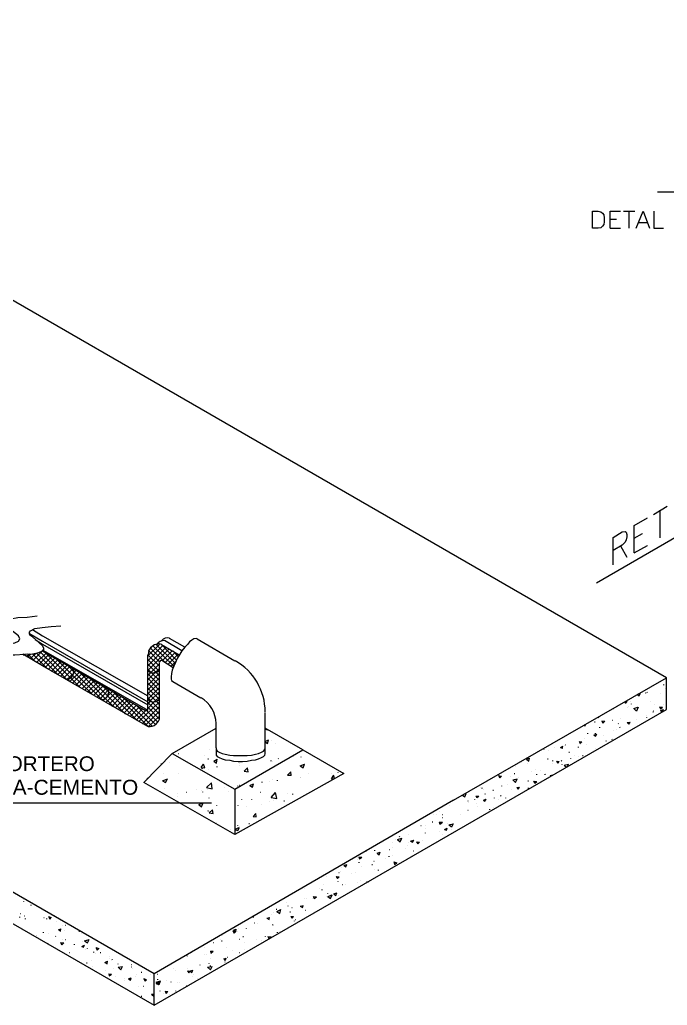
# Model space of a CAD drawing. Header units: millimetres. Extents: x 821 to 906, y 83 to 185.
# Drawn here: x 898.151 to 900.011, y 87.178 to 90.01 of the extents above; entities that cross this region are included whole.
import ezdxf

# ---------------------------------------------------------------- set-up
doc = ezdxf.new("R2010")
doc.units = ezdxf.units.MM
doc.layers.add('C.EMPOTRADO EN PARED Y TECHO', color=210, linetype='Continuous', lineweight=40)
doc.styles.add('Arial$001', font='arial.ttf', dxfattribs={"height": 3.480444})

# ---------------------------------------------------------------- blocks, each defined once
blk = doc.blocks.new('rejfgjfgjfg')
at = {"color": 7, "linetype": 'Continuous', "lineweight": 9, "true_color": 0x000007}
for points in [[(460.8538, 121.5772), (463.3764, 121.5772), (463.3764, 121.5772)], [(460.6698, 121.4363), (460.6698, 121.5026), (460.7096, 121.5026)], [(460.7212, 121.5026), (460.7659, 121.5026), (460.7659, 121.5026)], [(460.7427, 121.5026), (460.7427, 121.4363), (460.7427, 121.4363)], [(460.7709, 121.4363), (460.7974, 121.5026), (460.8223, 121.4363)], [(460.8389, 121.5026), (460.8389, 121.4363), (460.877, 121.4363)], [(460.6698, 121.4711), (460.6947, 121.4711), (460.6947, 121.4711)], [(460.7825, 121.4578), (460.814, 121.4578), (460.814, 121.4578)], [(460.6698, 121.4363), (460.7096, 121.4363), (460.7096, 121.4363)]]:
    blk.add_lwpolyline(points, dxfattribs=at)
blk.add_lwpolyline([(460.6018, 121.4363), (460.6018, 121.5026), (460.6234, 121.5026), (460.6333, 121.4993), (460.64, 121.4943), (460.6449, 121.4877), (460.6466, 121.4761), (460.6466, 121.4611), (460.6449, 121.4512), (460.64, 121.4446), (460.6333, 121.4379), (460.6234, 121.4363)], close=True, dxfattribs=at)
at = {"color": 7, "linetype": 'Continuous', "lineweight": -2, "true_color": 0x000007}
for points in [[(461.7162, 120.3952), (461.3251, 120.4682), (460.6173, 120.0588)], [(460.8378, 120.3256), (460.8908, 120.3571), (460.8908, 120.3571)], [(460.7632, 120.1764), (460.7632, 120.2825), (460.8146, 120.3124)], [(460.8626, 120.3422), (460.8626, 120.2345), (460.8626, 120.2345)], [(460.682, 120.13), (460.682, 120.2361), (460.7168, 120.2577), (460.7284, 120.2593), (460.7317, 120.256), (460.735, 120.2477), (460.735, 120.2378), (460.7317, 120.2262), (460.7284, 120.2179), (460.7168, 120.2063), (460.682, 120.1847)], [(460.7632, 120.2328), (460.7947, 120.251), (460.7947, 120.251)], [(460.7101, 120.203), (460.735, 120.1599), (460.735, 120.1599)], [(460.7632, 120.1764), (460.8146, 120.2046), (460.8146, 120.2046)]]:
    blk.add_lwpolyline(points, dxfattribs=at)
blk = doc.blocks.new('htrhfdhdfhfd')
at = {"color": 7, "linetype": 'Continuous', "lineweight": 5, "true_color": 0x000007}
for points in [[(467.0847, 125.1903), (462.6626, 127.7444), (464.3566, 126.7665)], [(460.672, 126.4731), (465.0974, 123.919), (465.0974, 124.0416), (460.672, 126.5974)], [(464.6367, 125.3394), (464.6648, 125.3212), (465.0726, 125.0858)], [(465.2052, 125.2947), (465.1372, 125.3345), (465.1372, 125.3345)], [(464.6184, 125.2648), (464.64, 125.2864), (464.64, 125.2864)], [(464.6798, 125.2284), (464.6251, 125.2831), (464.6251, 125.2831)], [(464.6284, 125.2582), (464.6648, 125.2947), (464.6648, 125.2947)], [(464.6416, 125.2499), (464.6781, 125.2864), (464.6781, 125.2864)], [(464.7245, 125.2035), (464.6416, 125.2864), (464.6416, 125.2864)], [(464.7593, 125.1836), (464.6566, 125.2897), (464.6566, 125.2897)], [(464.6682, 125.2963), (465.0726, 125.0643), (465.0726, 125.0643)], [(464.7726, 125.1903), (464.6748, 125.288), (464.6748, 125.288)], [(465.0726, 125.2748), (465.119, 125.3195), (465.119, 125.3195)], [(465.0726, 125.2566), (465.1306, 125.3146), (465.1306, 125.3146)], [(465.0726, 125.2367), (465.1438, 125.3096), (465.1438, 125.3096)], [(465.0726, 125.2184), (465.1555, 125.303), (465.1555, 125.303)], [(465.0759, 125.2963), (465.0958, 125.3179), (465.0958, 125.3179)], [(465.119, 125.2516), (465.0759, 125.2963), (465.0759, 125.2963)], [(465.1405, 125.2499), (465.0825, 125.3063), (465.0825, 125.3063)], [(465.1737, 125.235), (465.0925, 125.3146), (465.0925, 125.3146)], [(465.1787, 125.2466), (465.1057, 125.3195), (465.1057, 125.3195)], [(465.1836, 125.2599), (465.1256, 125.3195), (465.1256, 125.3195)], [(465.1289, 125.2566), (465.1671, 125.2947), (465.1671, 125.2947)], [(465.1405, 125.2499), (465.1787, 125.288), (465.1787, 125.288)], [(465.1903, 125.2731), (465.1704, 125.2947), (465.1704, 125.2947)], [(464.5919, 125.2764), (464.5903, 125.2814), (464.5903, 125.2814)], [(464.5952, 125.2764), (464.5969, 125.2814), (464.5969, 125.2814)], [(464.6052, 125.2715), (464.6184, 125.2814), (464.6184, 125.2814)], [(464.6101, 125.2798), (464.6068, 125.2814), (464.6068, 125.2814)], [(464.6367, 125.2532), (464.6101, 125.2798), (464.6101, 125.2798)], [(464.6516, 125.2433), (464.688, 125.2798), (464.688, 125.2798)], [(464.6648, 125.2367), (464.7013, 125.2731), (464.7013, 125.2731)], [(464.6748, 125.23), (464.7129, 125.2665), (464.7129, 125.2665)], [(464.688, 125.2234), (464.7245, 125.2599), (464.7245, 125.2599)], [(464.698, 125.2151), (464.7361, 125.2516), (464.7361, 125.2516)], [(464.7113, 125.2085), (464.7477, 125.245), (464.7477, 125.245)], [(464.7809, 125.2002), (464.7195, 125.2615), (464.7195, 125.2615)], [(465.119, 125.235), (465.0726, 125.2798), (465.0726, 125.2798)], [(465.114, 125.2184), (465.0726, 125.2615), (465.0726, 125.2615)], [(465.0825, 125.2085), (465.119, 125.245), (465.119, 125.245)], [(465.1521, 125.2433), (465.1903, 125.2814), (465.1903, 125.2814)], [(465.1637, 125.235), (465.182, 125.2532), (465.182, 125.2532)], [(464.7245, 125.2035), (464.7593, 125.2383), (464.7593, 125.2383)], [(464.7345, 125.1969), (464.7709, 125.2334), (464.7709, 125.2334)], [(464.7477, 125.1903), (464.7809, 125.2234), (464.7842, 125.2267)], [(464.7577, 125.182), (464.7593, 125.1836), (464.7842, 125.2068), (464.7941, 125.2184)], [(464.7842, 125.2151), (464.7643, 125.2367), (464.7643, 125.2367)], [(464.7709, 125.1753), (464.8074, 125.2118), (464.8074, 125.2118)], [(464.8952, 125.1057), (464.7842, 125.2151), (464.7842, 125.2151)], [(464.9085, 125.109), (464.8074, 125.2118), (464.8074, 125.2118)], [(465.1041, 125.2118), (465.0726, 125.2433), (465.0726, 125.2433)], [(465.0892, 125.2085), (465.0726, 125.2234), (465.0726, 125.2234)], [(465.0726, 125.2002), (465.0825, 125.2085), (465.0825, 125.2085)], [(465.0726, 125.182), (465.0991, 125.2085), (465.0991, 125.2085)], [(465.0726, 125.1621), (465.119, 125.2085), (465.119, 125.2085)], [(465.119, 125.1803), (465.0892, 125.2085), (465.0892, 125.2085)], [(465.0991, 125.2085), (465.119, 125.2267), (465.119, 125.2267)], [(465.119, 125.1969), (465.1041, 125.2118), (465.1041, 125.2118)], [(465.119, 125.2151), (465.114, 125.2184), (465.114, 125.2184)], [(464.7693, 125.177), (464.7593, 125.1836), (464.7593, 125.1836)], [(464.8107, 125.1521), (464.7726, 125.1903), (464.7726, 125.1903)], [(464.7809, 125.1687), (464.8173, 125.2052), (464.8173, 125.2052)], [(464.8555, 125.1273), (464.7809, 125.2002), (464.7809, 125.2002)], [(464.7941, 125.1621), (464.8306, 125.1985), (464.8306, 125.1985)], [(464.8041, 125.1555), (464.8405, 125.1919), (464.8405, 125.1919)], [(464.8173, 125.1472), (464.8538, 125.1836), (464.8538, 125.1836)], [(464.8273, 125.1405), (464.8637, 125.177), (464.8637, 125.177)], [(464.8405, 125.1356), (464.877, 125.1704), (464.877, 125.1704)], [(464.9168, 125.1206), (464.8521, 125.1853), (464.8521, 125.1853)], [(465.119, 125.1604), (465.0726, 125.2052), (465.0726, 125.2052)], [(465.0726, 125.1438), (465.119, 125.1903), (465.119, 125.1903)], [(465.119, 125.1405), (465.0726, 125.1886), (465.0726, 125.1886)], [(465.0726, 125.1273), (465.119, 125.1704), (465.119, 125.1704)], [(465.119, 125.1223), (465.0726, 125.1687), (465.0726, 125.1687)], [(466.2593, 124.7146), (467.0847, 125.1903), (467.0847, 125.1903)], [(467.0847, 125.0676), (467.0847, 125.1903), (467.0847, 125.1903)], [(464.8521, 125.1289), (464.8903, 125.1654), (464.8903, 125.1654)], [(464.8637, 125.1223), (464.9002, 125.1588), (464.9002, 125.1588)], [(464.8753, 125.114), (464.9135, 125.1521), (464.9135, 125.1521)], [(464.8869, 125.1074), (464.9184, 125.1405), (464.9184, 125.1405)], [(464.9217, 125.1356), (464.8952, 125.1604), (464.8952, 125.1604)], [(464.9101, 125.0941), (464.9466, 125.1306), (464.9466, 125.1306)], [(464.9151, 125.1173), (464.9367, 125.1372), (464.9367, 125.1372)], [(464.9184, 125.1405), (464.9234, 125.1438), (464.9234, 125.1438)], [(465.0311, 125.0245), (464.9217, 125.1356), (464.9217, 125.1356)], [(465.0742, 125.0013), (464.9383, 125.1356), (464.9383, 125.1356)], [(465.0726, 125.1074), (465.119, 125.1521), (465.119, 125.1521)], [(465.119, 125.1057), (465.1173, 125.1074), (465.0726, 125.1505)], [(465.119, 125.1356), (465.0809, 125.0991), (465.0726, 125.0875)], [(465.119, 125.0858), (465.1057, 125.0991), (465.0726, 125.1322)], [(466.9753, 125.1273), (466.9836, 125.1306), (466.9836, 125.1306)], [(467.0052, 125.1306), (467.0035, 125.1306), (467.0035, 125.1306)], [(467.0118, 125.1322), (467.0101, 125.1339), (467.0101, 125.1339)], [(467.0748, 125.1621), (467.0748, 125.1637), (467.0748, 125.1637)], [(464.9002, 125.1008), (464.8952, 125.1057), (464.8952, 125.1057)], [(464.9002, 125.1008), (464.9068, 125.109), (464.9068, 125.109)], [(464.9068, 125.109), (464.9151, 125.1173), (464.9151, 125.1173)], [(464.9433, 125.0759), (464.9085, 125.109), (464.9085, 125.109)], [(464.9864, 125.0494), (464.9168, 125.1206), (464.9168, 125.1206)], [(464.9234, 125.0875), (464.9599, 125.124), (464.9599, 125.124)], [(464.9334, 125.0792), (464.9698, 125.1173), (464.9698, 125.1173)], [(464.9466, 125.0742), (464.9831, 125.109), (464.9831, 125.109)], [(464.9582, 125.0676), (464.993, 125.1024), (464.993, 125.1024)], [(464.9698, 125.061), (465.0063, 125.0974), (465.0063, 125.0974)], [(465.0908, 125.0013), (464.9831, 125.109), (464.9831, 125.109)], [(465.0394, 125.0212), (465.119, 125.0974), (465.119, 125.0974)], [(465.119, 125.1157), (465.0974, 125.0974), (465.0726, 125.0709)], [(465.119, 125.0676), (465.0892, 125.0974), (465.0726, 125.114)], [(465.119, 125.0494), (465.0726, 125.0941), (465.0726, 125.0941)], [(466.924, 125.0974), (466.9256, 125.0925), (466.9256, 125.0925)], [(466.9256, 125.0991), (466.9322, 125.0991), (466.9322, 125.0991)], [(466.9256, 125.0908), (466.9322, 125.0991), (466.9322, 125.0991)], [(466.9604, 125.1173), (466.9604, 125.119), (466.9604, 125.119)], [(466.9737, 125.124), (466.9787, 125.1206), (466.9787, 125.1206)], [(466.9787, 125.1206), (466.9836, 125.1289), (466.9836, 125.1289)], [(464.9814, 125.0543), (465.0162, 125.0908), (465.0162, 125.0908)], [(464.993, 125.0461), (465.0295, 125.0842), (465.0295, 125.0842)], [(465.0046, 125.0394), (465.0394, 125.0759), (465.0394, 125.0759)], [(465.0162, 125.0328), (465.0527, 125.0693), (465.0527, 125.0693)], [(465.1041, 125.0079), (465.0278, 125.0842), (465.0278, 125.0842)], [(465.0278, 125.0262), (465.0659, 125.0626), (465.0659, 125.0626)], [(465.051, 125.0113), (465.119, 125.0792), (465.119, 125.0792)], [(465.0643, 125.0063), (465.119, 125.061), (465.119, 125.061)], [(465.1124, 125.0179), (465.0676, 125.0626), (465.0676, 125.0626)], [(465.1173, 125.0311), (465.0726, 125.0759), (465.0726, 125.0759)], [(465.0974, 123.919), (467.0847, 125.0676), (467.0847, 125.0676)], [(466.9488, 125.0875), (466.9488, 125.0892), (466.9488, 125.0892)], [(466.9588, 125.0709), (466.9737, 125.0759), (466.9737, 125.0759)], [(466.9753, 125.0759), (466.9687, 125.061), (466.9588, 125.0709)], [(467.035, 125.061), (467.0334, 125.061), (467.0334, 125.061)], [(467.035, 125.056), (467.0334, 125.0577), (467.0334, 125.0577)], [(467.0582, 125.0776), (467.0698, 125.0759), (467.0698, 125.0759)], [(467.0582, 125.0776), (467.0615, 125.0693), (467.0615, 125.0693)], [(467.0615, 125.0693), (467.0698, 125.0759), (467.0698, 125.0759)], [(467.0615, 125.0626), (467.0731, 125.0676), (467.0731, 125.0676)], [(467.0615, 125.0626), (467.0682, 125.0593), (467.0682, 125.0593)], [(467.0698, 125.0593), (467.0731, 125.0676), (467.0731, 125.0676)], [(465.0759, 125.0013), (465.119, 125.0411), (465.119, 125.0411)], [(465.1024, 125.0079), (465.1107, 125.0162), (465.1107, 125.0162)], [(466.8079, 125.0179), (466.8063, 125.0179), (466.8063, 125.0179)], [(466.8229, 125.0345), (466.8212, 125.0361), (466.8212, 125.0361)], [(466.8345, 125.0229), (466.8461, 125.0212), (466.8461, 125.0212)], [(466.8345, 125.0229), (466.8378, 125.0146), (466.8378, 125.0146)], [(466.8378, 125.0146), (466.8461, 125.0212), (466.8461, 125.0212)], [(466.8759, 125.0245), (466.8742, 125.0245), (466.8742, 125.0245)], [(466.9322, 125.0162), (466.9438, 125.0179), (466.9438, 125.0179)], [(466.9322, 125.0162), (466.9389, 125.0096), (466.9389, 125.0096)], [(466.9389, 125.0096), (466.9438, 125.0179), (466.9438, 125.0179)], [(467.0085, 125.0345), (467.0085, 125.0361), (467.0085, 125.0361)], [(465.5284, 124.9914), (465.5383, 124.988), (465.5383, 124.988)], [(466.7665, 125.0063), (466.7698, 125.003), (466.7698, 125.003)], [(466.7698, 125.003), (466.7715, 125.0096), (466.7715, 125.0096)], [(466.8262, 124.9963), (466.8262, 124.998), (466.8262, 124.998)], [(466.8991, 125.0113), (466.8974, 125.0129), (466.8974, 125.0129)], [(466.9057, 124.9963), (466.9041, 124.998), (466.9041, 124.998)], [(465.5284, 124.9433), (465.5416, 124.9499), (465.5416, 124.9499)], [(465.5284, 124.9416), (465.5367, 124.935), (465.5367, 124.935)], [(465.5367, 124.935), (465.5416, 124.9483), (465.5416, 124.9483)], [(466.7466, 124.9433), (466.7566, 124.9416), (466.7566, 124.9416)], [(466.7466, 124.9433), (466.7499, 124.935), (466.7499, 124.935)], [(466.7499, 124.935), (466.7566, 124.9416), (466.7566, 124.9416)], [(466.7798, 124.9731), (466.7798, 124.9748), (466.7798, 124.9748)], [(466.803, 124.9682), (466.8146, 124.9715), (466.8146, 124.9715)], [(466.803, 124.9682), (466.8096, 124.9632), (466.8096, 124.9632)], [(466.8096, 124.9731), (466.8096, 124.9748), (466.8096, 124.9748)], [(466.8096, 124.9632), (466.8146, 124.9715), (466.8146, 124.9715)], [(466.8527, 124.9433), (466.851, 124.945), (466.851, 124.945)], [(466.8759, 124.9499), (466.8742, 124.9516), (466.8742, 124.9516)], [(466.6107, 124.9118), (466.609, 124.9118), (466.609, 124.9118)], [(466.6737, 124.9201), (466.6836, 124.9251), (466.6836, 124.9251)], [(466.6737, 124.9201), (466.6803, 124.9168), (466.6803, 124.9168)], [(466.6803, 124.9151), (466.6836, 124.9251), (466.6836, 124.9251)], [(466.6936, 124.9284), (466.6919, 124.93), (466.6919, 124.93)], [(466.7085, 124.9002), (466.7068, 124.9002), (466.7068, 124.9002)], [(466.7433, 124.9201), (466.7433, 124.9218), (466.7433, 124.9218)], [(465.1936, 124.8952), (465.1919, 124.8952), (465.1919, 124.8952)], [(465.3079, 124.8737), (465.3063, 124.8737), (465.3063, 124.8737)], [(465.3295, 124.8671), (465.3427, 124.8737), (465.3427, 124.8737)], [(465.3295, 124.8671), (465.3394, 124.8588), (465.3394, 124.8588)], [(465.3394, 124.8588), (465.3427, 124.8737), (465.3427, 124.8737)], [(465.5516, 124.8671), (465.5516, 124.8687), (465.5516, 124.8687)], [(465.5798, 124.8753), (465.5781, 124.877), (465.5781, 124.877)], [(465.6676, 124.882), (465.6676, 124.8836), (465.6676, 124.8836)], [(466.5427, 124.8737), (466.5543, 124.8787), (466.5543, 124.8787)], [(466.5427, 124.8737), (466.551, 124.8671), (466.551, 124.8671)], [(466.551, 124.8671), (466.5543, 124.8787), (466.5543, 124.8787)], [(466.6256, 124.8737), (466.624, 124.8737), (466.624, 124.8737)], [(466.6438, 124.8671), (466.6438, 124.8687), (466.6438, 124.8687)], [(466.6588, 124.8671), (466.6687, 124.8654), (466.6687, 124.8654)], [(466.6588, 124.8671), (466.6637, 124.8588), (466.6637, 124.8588)], [(466.6637, 124.8588), (466.6687, 124.8654), (466.6687, 124.8654)], [(466.6787, 124.8671), (466.677, 124.8687), (466.677, 124.8687)], [(466.7135, 124.8753), (466.7135, 124.877), (466.7135, 124.877)], [(466.7615, 124.8869), (466.7599, 124.8869), (466.7599, 124.8869)], [(465.1256, 124.8555), (465.124, 124.8555), (465.124, 124.8555)], [(465.2798, 124.8422), (465.2897, 124.8555), (465.2897, 124.8555)], [(465.2798, 124.8422), (465.2947, 124.8405), (465.2947, 124.8405)], [(465.2847, 124.8372), (465.2831, 124.8389), (465.2831, 124.8389)], [(465.2947, 124.8405), (465.2897, 124.8555), (465.2897, 124.8555)], [(465.3427, 124.8438), (465.3427, 124.8455), (465.3427, 124.8455)], [(465.4472, 124.8273), (465.4604, 124.8405), (465.4604, 124.8405)], [(465.4472, 124.8273), (465.4621, 124.8256), (465.4621, 124.8256)], [(465.4621, 124.8256), (465.4604, 124.8405), (465.4604, 124.8405)], [(465.6146, 124.8124), (465.6278, 124.8256), (465.6278, 124.8256)], [(465.6295, 124.8107), (465.6278, 124.8256), (465.6278, 124.8256)], [(465.6643, 124.8488), (465.6809, 124.8555), (465.6809, 124.8555)], [(465.6643, 124.8488), (465.6759, 124.8405), (465.6759, 124.8405)], [(465.6759, 124.8405), (465.6809, 124.8555), (465.6809, 124.8555)], [(465.8118, 124.8223), (465.8118, 124.824), (465.8118, 124.824)], [(466.6803, 124.8521), (466.6803, 124.8538), (466.6803, 124.8538)], [(466.6886, 124.8505), (466.7052, 124.8555), (466.7052, 124.8555)], [(466.6886, 124.8505), (466.6969, 124.8438), (466.6969, 124.8438)], [(466.7019, 124.8472), (466.7052, 124.8555), (466.7052, 124.8555)], [(465.0693, 124.7991), (465.0726, 124.7991), (465.0726, 124.7991)], [(465.0726, 124.7991), (465.0726, 124.8024), (465.0726, 124.8024)], [(465.1306, 124.7908), (465.1488, 124.7974), (465.1488, 124.7974)], [(465.1306, 124.7908), (465.1422, 124.7842), (465.1422, 124.7842)], [(465.1422, 124.7842), (465.1488, 124.7974), (465.1488, 124.7974)], [(465.5168, 124.7842), (465.5168, 124.7858), (465.5168, 124.7858)], [(465.5764, 124.7908), (465.5764, 124.7925), (465.5764, 124.7925)], [(465.6146, 124.8124), (465.6295, 124.8124), (465.6295, 124.8124)], [(465.7853, 124.7974), (465.7952, 124.8124), (465.7952, 124.8124)], [(465.7853, 124.7974), (465.7952, 124.7974), (465.7952, 124.7974)], [(465.7969, 124.7974), (465.7952, 124.8107), (465.7952, 124.8107)], [(466.4334, 124.8107), (466.445, 124.809), (466.445, 124.809)], [(466.4334, 124.8107), (466.4383, 124.8024), (466.4383, 124.8024)], [(466.4383, 124.8024), (466.445, 124.809), (466.445, 124.809)], [(466.4897, 124.7941), (466.5063, 124.7974), (466.5063, 124.7974)], [(466.4897, 124.7941), (466.4997, 124.7842), (466.4997, 124.7842)], [(466.4963, 124.8173), (466.4947, 124.8173), (466.4947, 124.8173)], [(466.4997, 124.7842), (466.5063, 124.7974), (466.5063, 124.7974)], [(466.5494, 124.7892), (466.5477, 124.7892), (466.5477, 124.7892)], [(466.5693, 124.7892), (466.5809, 124.7875), (466.5809, 124.7875)], [(466.5693, 124.7892), (466.5742, 124.7809), (466.5742, 124.7809)], [(466.5742, 124.7809), (466.5825, 124.7875), (466.5825, 124.7875)], [(466.5825, 124.814), (466.5825, 124.8157), (466.5825, 124.8157)], [(466.614, 124.814), (466.614, 124.8157), (466.614, 124.8157)], [(466.6339, 124.8107), (466.6438, 124.814), (466.6438, 124.814)], [(466.6339, 124.8107), (466.6356, 124.809), (466.6356, 124.809)], [(466.6438, 124.8124), (466.6438, 124.814), (466.6438, 124.814)], [(465.2864, 124.7461), (465.2864, 124.7477), (465.2864, 124.7477)], [(465.3013, 124.7643), (465.3195, 124.7825), (465.3195, 124.7825)], [(465.3013, 124.7643), (465.3229, 124.7593), (465.3229, 124.7593)], [(465.3229, 124.7593), (465.3195, 124.7825), (465.3195, 124.7825)], [(465.4223, 124.7693), (465.4223, 124.7709), (465.4223, 124.7709)], [(465.4289, 124.7726), (465.4273, 124.7726), (465.4273, 124.7726)], [(465.4687, 124.7726), (465.4836, 124.7792), (465.4836, 124.7792)], [(465.4687, 124.7726), (465.4787, 124.7659), (465.4787, 124.7659)], [(465.4787, 124.7659), (465.4836, 124.7792), (465.4836, 124.7792)], [(466.3704, 124.761), (466.3704, 124.7626), (466.3704, 124.7626)], [(466.4135, 124.7527), (466.4118, 124.7527), (466.4118, 124.7527)], [(466.4466, 124.7693), (466.4466, 124.7709), (466.4466, 124.7709)], [(466.4466, 124.7693), (466.4466, 124.7709), (466.4466, 124.7709)], [(466.5046, 124.7643), (466.5146, 124.7659), (466.5146, 124.7659)], [(466.5046, 124.7643), (466.5096, 124.7577), (466.5096, 124.7577)], [(466.5096, 124.7577), (466.5146, 124.7659), (466.5146, 124.7659)], [(466.5494, 124.761), (466.5477, 124.7626), (466.5477, 124.7626)], [(466.2593, 124.7146), (465.0974, 124.0416), (465.0974, 124.0416)], [(465.2234, 124.7444), (465.2217, 124.7444), (465.2217, 124.7444)], [(465.3113, 124.7229), (465.3113, 124.7245), (465.3113, 124.7245)], [(465.4372, 124.7162), (465.4372, 124.7179), (465.4372, 124.7179)], [(465.477, 124.7162), (465.477, 124.7179), (465.477, 124.7179)], [(465.5118, 124.7444), (465.5101, 124.7444), (465.5101, 124.7444)], [(465.5516, 124.7262), (465.5682, 124.7444), (465.5682, 124.7444)], [(465.5516, 124.7262), (465.5731, 124.7212), (465.5731, 124.7212)], [(465.5731, 124.7212), (465.5682, 124.7444), (465.5682, 124.7444)], [(465.603, 124.7113), (465.6013, 124.7113), (465.6013, 124.7113)], [(465.6361, 124.7378), (465.6361, 124.7394), (465.6361, 124.7394)], [(466.2941, 124.7345), (466.3024, 124.7278), (466.3024, 124.7278)], [(466.3024, 124.7278), (466.3074, 124.7411), (466.3074, 124.7411)], [(466.3041, 124.7411), (466.3074, 124.7411), (466.3074, 124.7411)], [(466.3157, 124.7113), (466.314, 124.7113), (466.314, 124.7113)], [(466.3422, 124.7162), (466.3422, 124.7179), (466.3422, 124.7179)], [(466.3455, 124.7311), (466.3571, 124.7311), (466.3571, 124.7311)], [(466.3455, 124.7311), (466.3488, 124.7262), (466.3571, 124.7311)], [(466.3753, 124.7146), (466.3853, 124.7195), (466.3853, 124.7195)], [(466.3753, 124.7146), (466.3803, 124.7113), (466.3853, 124.7195)], [(466.3836, 124.7378), (466.382, 124.7394), (466.382, 124.7394)], [(466.4184, 124.7229), (466.4184, 124.7245), (466.4184, 124.7245)], [(466.4433, 124.7311), (466.4416, 124.7328), (466.4416, 124.7328)], [(466.4615, 124.7229), (466.4615, 124.7245), (466.4615, 124.7245)], [(465.2715, 124.698), (465.288, 124.7046), (465.288, 124.7046)], [(465.2715, 124.698), (465.2814, 124.6897), (465.2814, 124.6897)], [(465.2814, 124.6897), (465.288, 124.7046), (465.288, 124.7046)], [(465.3079, 124.6731), (465.3063, 124.6731), (465.3063, 124.6731)], [(465.3113, 124.6665), (465.3245, 124.6781), (465.3245, 124.6781)], [(465.3262, 124.6632), (465.3245, 124.6781), (465.3245, 124.6781)], [(465.3411, 124.693), (465.3411, 124.6947), (465.3411, 124.6947)], [(465.424, 124.693), (465.424, 124.6947), (465.424, 124.6947)], [(466.3157, 124.6748), (466.314, 124.6748), (466.314, 124.6748)], [(466.4002, 124.6781), (466.4002, 124.6798), (466.4002, 124.6798)], [(465.3113, 124.6665), (465.3262, 124.6632), (465.3262, 124.6632)], [(465.482, 124.6516), (465.4919, 124.6632), (465.4919, 124.6632)], [(465.482, 124.6516), (465.4936, 124.6499), (465.4936, 124.6499)], [(465.4936, 124.6499), (465.4919, 124.6632), (465.4919, 124.6632)], [(466.2162, 124.6582), (466.2146, 124.6582), (466.2146, 124.6582)], [(466.2162, 124.6466), (466.2146, 124.6466), (466.2146, 124.6466)], [(465.4107, 124.6019), (465.4256, 124.6085), (465.4256, 124.6085)], [(465.4107, 124.6019), (465.4223, 124.5969), (465.4223, 124.5969)], [(465.4223, 124.6168), (465.4223, 124.6184), (465.4223, 124.6184)], [(465.4223, 124.5969), (465.4289, 124.6085), (465.4289, 124.6085)], [(465.4671, 124.6234), (465.4654, 124.6234), (465.4654, 124.6234)], [(466.1334, 124.6151), (466.1317, 124.6151), (466.1317, 124.6151)], [(466.1781, 124.63), (466.1764, 124.63), (466.1764, 124.63)], [(466.203, 124.63), (466.2162, 124.63), (466.2162, 124.63)], [(466.203, 124.63), (466.2063, 124.6218), (466.2063, 124.6218)], [(466.2063, 124.6218), (466.2162, 124.63), (466.2162, 124.63)], [(466.2245, 124.6019), (466.2345, 124.6068), (466.2345, 124.6068)], [(466.2245, 124.6019), (466.2311, 124.5985), (466.2311, 124.5985)], [(466.2311, 124.5985), (466.2345, 124.6068), (466.2345, 124.6068)], [(466.2411, 124.6201), (466.2577, 124.6234), (466.2577, 124.6234)], [(466.2577, 124.6234), (466.251, 124.6101), (466.2411, 124.6201)], [(466.0422, 124.5621), (466.0588, 124.5671), (466.0588, 124.5671)], [(466.0422, 124.5621), (466.0521, 124.5538), (466.0521, 124.5538)], [(466.0505, 124.572), (466.0488, 124.5737), (466.0488, 124.5737)], [(466.0521, 124.5538), (466.0588, 124.5671), (466.0588, 124.5671)], [(466.0919, 124.5555), (466.1052, 124.5604), (466.1052, 124.5604)], [(466.1002, 124.5521), (466.1052, 124.5604), (466.1052, 124.5604)], [(466.1499, 124.5869), (466.1499, 124.5886), (466.1499, 124.5886)], [(465.9212, 124.5173), (465.9195, 124.5173), (465.9195, 124.5173)], [(465.9543, 124.519), (465.9543, 124.5206), (465.9543, 124.5206)], [(466.0124, 124.5223), (466.0107, 124.5223), (466.0107, 124.5223)], [(466.0919, 124.5555), (466.1002, 124.5521), (466.1002, 124.5521)], [(466.1035, 124.5173), (466.1019, 124.5173), (466.1019, 124.5173)], [(466.1151, 124.5538), (466.1267, 124.5521), (466.1267, 124.5521)], [(466.1151, 124.5538), (466.1201, 124.5455), (466.1201, 124.5455)], [(466.1201, 124.5455), (466.1267, 124.5521), (466.1267, 124.5521)], [(465.8914, 124.4958), (465.903, 124.4941), (465.903, 124.4941)], [(465.8914, 124.4958), (465.8947, 124.4875), (465.8947, 124.4875)], [(465.8947, 124.4875), (465.903, 124.4941), (465.903, 124.4941)], [(465.9626, 124.509), (465.9742, 124.514), (465.9742, 124.514)], [(465.9626, 124.509), (465.9709, 124.5024), (465.9709, 124.5024)], [(465.9709, 124.5024), (465.9742, 124.514), (465.9742, 124.514)], [(466.009, 124.4958), (466.009, 124.4974), (466.009, 124.4974)], [(465.8334, 124.4626), (465.845, 124.4659), (465.845, 124.4659)], [(465.8334, 124.4626), (465.8416, 124.456), (465.8416, 124.456)], [(465.8416, 124.456), (465.845, 124.4659), (465.845, 124.4659)], [(465.893, 124.4726), (465.893, 124.4742), (465.893, 124.4742)], [(465.9444, 124.4643), (465.9427, 124.4643), (465.9427, 124.4643)], [(465.951, 124.4776), (465.9494, 124.4776), (465.9494, 124.4776)], [(465.9676, 124.4427), (465.9676, 124.4444), (465.9676, 124.4444)], [(466.0273, 124.4759), (466.0389, 124.4726), (466.0389, 124.4726)], [(466.0273, 124.4759), (466.0306, 124.4659), (466.0306, 124.4659)], [(466.0306, 124.4659), (466.0389, 124.4726), (466.0389, 124.4726)], [(465.8035, 124.4195), (465.8151, 124.4179), (465.8151, 124.4179)], [(465.8035, 124.4195), (465.8085, 124.4113), (465.8085, 124.4113)], [(465.8085, 124.4113), (465.8151, 124.4179), (465.8151, 124.4179)], [(465.8151, 124.4328), (465.8135, 124.4328), (465.8135, 124.4328)], [(465.7488, 124.3665), (465.7488, 124.3682), (465.7488, 124.3682)], [(465.8118, 124.398), (465.8118, 124.3997), (465.8118, 124.3997)], [(465.83, 124.3864), (465.8284, 124.3864), (465.8284, 124.3864)], [(465.9245, 124.398), (465.9245, 124.3997), (465.9245, 124.3997)], [(465.9245, 124.398), (465.9295, 124.398), (465.9295, 124.398)], [(465.714, 124.3416), (465.7273, 124.34), (465.7273, 124.34)], [(465.714, 124.3416), (465.719, 124.3334), (465.719, 124.3334)], [(465.719, 124.3334), (465.7273, 124.34), (465.7273, 124.34)], [(465.772, 124.3516), (465.772, 124.3532), (465.772, 124.3532)], [(465.772, 124.3416), (465.7886, 124.3483), (465.7886, 124.3483)], [(465.772, 124.3416), (465.782, 124.3334), (465.782, 124.3334)], [(465.782, 124.3334), (465.7886, 124.3483), (465.7886, 124.3483)], [(465.7952, 124.3516), (465.8068, 124.3549), (465.8068, 124.3549)], [(465.7952, 124.3516), (465.8019, 124.345), (465.8019, 124.345)], [(465.8019, 124.345), (465.8068, 124.3549), (465.8068, 124.3549)], [(464.5919, 124.3218), (464.5919, 124.3234), (464.5919, 124.3234)], [(464.6201, 124.3068), (464.6201, 124.3085), (464.6201, 124.3085)], [(465.5731, 124.2903), (465.5715, 124.2903), (465.5715, 124.2903)], [(465.5731, 124.2836), (465.5897, 124.2903), (465.5897, 124.2903)], [(465.5847, 124.2753), (465.5897, 124.2903), (465.5897, 124.2903)], [(465.6179, 124.3035), (465.6162, 124.3035), (465.6162, 124.3035)], [(465.6328, 124.2969), (465.6311, 124.2969), (465.6311, 124.2969)], [(465.6643, 124.3035), (465.6759, 124.3068), (465.6759, 124.3068)], [(465.6643, 124.3035), (465.6726, 124.2985), (465.6726, 124.2985)], [(465.6726, 124.2985), (465.6759, 124.3068), (465.6759, 124.3068)], [(464.577, 124.2604), (464.577, 124.2621), (464.577, 124.2621)], [(464.5803, 124.2737), (464.5787, 124.2737), (464.5787, 124.2737)], [(464.5952, 124.2654), (464.5936, 124.2654), (464.5936, 124.2654)], [(464.5985, 124.2538), (464.5985, 124.2555), (464.5985, 124.2555)], [(464.6715, 124.2588), (464.6698, 124.2588), (464.6698, 124.2588)], [(464.6814, 124.2538), (464.6814, 124.2555), (464.6814, 124.2555)], [(464.688, 124.2637), (464.698, 124.2604), (464.698, 124.2604)], [(464.688, 124.2637), (464.693, 124.2538), (464.693, 124.2538)], [(464.693, 124.2538), (464.698, 124.2604), (464.698, 124.2604)], [(464.7096, 124.2671), (464.7096, 124.2654), (464.7096, 124.2654)], [(465.4836, 124.2604), (465.4836, 124.2621), (465.4836, 124.2621)], [(465.535, 124.2571), (465.545, 124.2604), (465.545, 124.2604)], [(465.535, 124.2571), (465.5433, 124.2521), (465.5433, 124.2521)], [(465.5433, 124.2521), (465.545, 124.2604), (465.545, 124.2604)], [(465.5731, 124.2836), (465.5847, 124.2753), (465.5847, 124.2753)], [(465.6262, 124.2803), (465.6245, 124.2803), (465.6245, 124.2803)], [(465.6278, 124.2637), (465.6378, 124.2637), (465.6378, 124.2637)], [(465.6278, 124.2637), (465.6328, 124.2571), (465.6328, 124.2571)], [(465.6328, 124.2571), (465.6378, 124.2637), (465.6378, 124.2637)], [(465.6477, 124.2505), (465.6461, 124.2505), (465.6461, 124.2505)], [(465.6858, 124.2869), (465.6842, 124.2869), (465.6842, 124.2869)], [(464.7262, 124.2124), (464.7361, 124.2157), (464.7361, 124.2157)], [(464.7262, 124.2124), (464.7345, 124.2074), (464.7345, 124.2074)], [(464.7345, 124.2057), (464.7361, 124.2157), (464.7361, 124.2157)], [(464.7543, 124.2289), (464.7527, 124.2289), (464.7527, 124.2289)], [(465.4057, 124.2107), (465.4157, 124.214), (465.4157, 124.214)], [(465.414, 124.2041), (465.4157, 124.214), (465.4157, 124.214)], [(465.4555, 124.2157), (465.4555, 124.2173), (465.4555, 124.2173)], [(465.4886, 124.2372), (465.4869, 124.2372), (465.4869, 124.2372)], [(465.5582, 124.2306), (465.5582, 124.2322), (465.5582, 124.2322)], [(465.6427, 124.2455), (465.6427, 124.2472), (465.6427, 124.2472)], [(464.6682, 124.2008), (464.6682, 124.2024), (464.6682, 124.2024)], [(464.7162, 124.1858), (464.7146, 124.1875), (464.7146, 124.1875)], [(464.8074, 124.2057), (464.8057, 124.2057), (464.8057, 124.2057)], [(464.8273, 124.1693), (464.8455, 124.1742), (464.8455, 124.1742)], [(464.8389, 124.161), (464.8455, 124.1742), (464.8455, 124.1742)], [(465.4024, 124.2074), (465.414, 124.2057), (465.414, 124.2057)], [(465.4024, 124.2074), (465.4074, 124.1991), (465.4074, 124.1991)], [(465.4057, 124.2107), (465.414, 124.2041), (465.414, 124.2041)], [(465.4074, 124.1991), (465.414, 124.2057), (465.414, 124.2057)], [(465.4289, 124.1742), (465.4273, 124.1742), (465.4273, 124.1742)], [(465.4438, 124.1842), (465.4422, 124.1842), (465.4422, 124.1842)], [(465.53, 124.1858), (465.53, 124.1875), (465.53, 124.1875)], [(465.5383, 124.1858), (465.5516, 124.1842), (465.5516, 124.1842)], [(465.5383, 124.1858), (465.5433, 124.1776), (465.5433, 124.1776)], [(465.5433, 124.1776), (465.5516, 124.1842), (465.5516, 124.1842)], [(465.5764, 124.2008), (465.5764, 124.2024), (465.5764, 124.2024)], [(464.6864, 124.1577), (464.6847, 124.1577), (464.6847, 124.1577)], [(464.7345, 124.1626), (464.7477, 124.161), (464.7477, 124.161)], [(464.7345, 124.1626), (464.7394, 124.1543), (464.7394, 124.1543)], [(464.7394, 124.1543), (464.7477, 124.161), (464.7477, 124.161)], [(464.7543, 124.1726), (464.7527, 124.1726), (464.7527, 124.1726)], [(464.7892, 124.1543), (464.7892, 124.156), (464.7892, 124.156)], [(464.8173, 124.1477), (464.8273, 124.1527), (464.8273, 124.1527)], [(464.8173, 124.1477), (464.824, 124.1444), (464.824, 124.1444)], [(464.824, 124.1444), (464.8273, 124.1527), (464.8273, 124.1527)], [(464.8273, 124.1693), (464.8389, 124.161), (464.8389, 124.161)], [(464.8389, 124.1394), (464.8389, 124.1411), (464.8389, 124.1411)], [(464.872, 124.1427), (464.8836, 124.1394), (464.8836, 124.1394)], [(464.872, 124.1427), (464.877, 124.1328), (464.877, 124.1328)], [(464.877, 124.1328), (464.8836, 124.1394), (464.8836, 124.1394)], [(465.3295, 124.161), (465.3278, 124.161), (465.3278, 124.161)], [(465.361, 124.1676), (465.3593, 124.1676), (465.3593, 124.1676)], [(464.7693, 124.1229), (464.7676, 124.1229), (464.7676, 124.1229)], [(464.8637, 124.1245), (464.8637, 124.1262), (464.8637, 124.1262)], [(464.8903, 124.1229), (464.8886, 124.1229), (464.8886, 124.1229)], [(465.2267, 124.1096), (465.2267, 124.1113), (465.2267, 124.1113)], [(465.3162, 124.1295), (465.3262, 124.1295), (465.3262, 124.1295)], [(465.3162, 124.1295), (465.3179, 124.1212), (465.3179, 124.1212)], [(465.3179, 124.1212), (465.3262, 124.1295), (465.3262, 124.1295)], [(465.3676, 124.0997), (465.3776, 124.1013), (465.3776, 124.1013)], [(465.3676, 124.0997), (465.3726, 124.093), (465.3726, 124.093)], [(465.3726, 124.093), (465.3776, 124.1013), (465.3776, 124.1013)], [(465.3825, 124.1046), (465.3809, 124.1046), (465.3809, 124.1046)], [(465.4289, 124.1229), (465.4273, 124.1229), (465.4273, 124.1229)], [(464.8372, 124.0831), (464.8356, 124.0831), (464.8356, 124.0831)], [(464.9068, 124.0847), (464.9168, 124.0897), (464.9168, 124.0897)], [(464.9068, 124.0847), (464.9151, 124.0798), (464.9151, 124.0798)], [(464.9151, 124.0798), (464.9168, 124.0897), (464.9168, 124.0897)], [(464.9367, 124.0947), (464.935, 124.0963), (464.935, 124.0963)], [(464.9582, 124.0781), (464.9566, 124.0781), (464.9566, 124.0781)], [(464.9582, 124.0665), (464.9748, 124.0698), (464.9748, 124.0698)], [(464.9582, 124.0665), (464.9682, 124.0566), (464.9682, 124.0566)], [(464.9682, 124.0566), (464.9748, 124.0698), (464.9748, 124.0698)], [(465.0113, 124.0764), (465.0096, 124.0764), (465.0096, 124.0764)], [(465.0113, 124.0665), (465.0096, 124.0665), (465.0096, 124.0665)], [(465.2764, 124.0748), (465.2748, 124.0748), (465.2748, 124.0748)], [(465.3046, 124.0665), (465.3229, 124.0698), (465.3229, 124.0698)], [(465.3046, 124.0665), (465.3162, 124.0566), (465.3162, 124.0566)], [(465.3113, 124.0798), (465.3113, 124.0814), (465.3113, 124.0814)], [(465.3162, 124.0715), (465.3162, 124.0731), (465.3162, 124.0731)], [(465.3162, 124.0566), (465.3229, 124.0698), (465.3229, 124.0698)], [(465.3726, 124.0864), (465.3726, 124.088), (465.3726, 124.088)], [(464.9217, 124.0416), (464.9317, 124.04), (464.9317, 124.04)], [(464.9217, 124.0416), (464.9234, 124.0334), (464.9234, 124.0334)], [(464.9234, 124.0334), (464.9317, 124.04), (464.9317, 124.04)], [(464.998, 124.0218), (465.0079, 124.0251), (465.0079, 124.0251)], [(464.998, 124.0218), (465.0063, 124.0168), (465.0063, 124.0168)], [(465.0063, 124.0168), (465.0079, 124.0251), (465.0079, 124.0251)], [(465.0494, 124.0466), (465.0477, 124.0466), (465.0477, 124.0466)], [(465.0676, 124.0184), (465.0577, 124.0218), (465.061, 124.0135)], [(465.1107, 124.0383), (465.109, 124.0383), (465.109, 124.0383)], [(465.1124, 124.0184), (465.1124, 124.0201), (465.1124, 124.0201)], [(465.2267, 124.0532), (465.2367, 124.0516), (465.2367, 124.0516)], [(465.2267, 124.0532), (465.2317, 124.045), (465.2317, 124.045)], [(465.2317, 124.045), (465.2367, 124.0516), (465.2367, 124.0516)], [(465.235, 124.0516), (465.2483, 124.0549), (465.2483, 124.0549)], [(465.235, 124.0516), (465.2433, 124.0466), (465.2433, 124.0466)], [(465.2433, 124.0466), (465.2483, 124.0549), (465.2483, 124.0549)], [(465.0577, 123.9919), (465.056, 123.9919), (465.056, 123.9919)], [(465.061, 124.0135), (465.0676, 124.0184), (465.0676, 124.0184)], [(465.1057, 124.0085), (465.1223, 124.0135), (465.1223, 124.0135)], [(465.1057, 124.0035), (465.1173, 124.0085), (465.1173, 124.0085)], [(465.1057, 124.0035), (465.114, 124.0002), (465.1173, 124.0085)], [(465.1057, 124.0085), (465.1173, 124.0002), (465.1173, 124.0002)], [(465.1173, 124.0002), (465.1223, 124.0135), (465.1223, 124.0135)], [(465.1637, 124.0085), (465.1621, 124.0085), (465.1621, 124.0085)], [(465.2234, 123.9936), (465.2217, 123.9936), (465.2217, 123.9936)], [(465.0494, 123.9538), (465.0477, 123.9538), (465.0477, 123.9538)], [(465.0875, 123.9621), (465.0974, 123.9637), (465.0974, 123.9637)], [(465.0875, 123.9621), (465.0974, 123.9538), (465.0974, 123.9538)], [(465.0892, 123.9604), (465.0974, 123.9621), (465.0974, 123.9621)], [(465.0892, 123.9604), (465.0958, 123.9538), (465.0958, 123.9538)], [(465.0958, 123.9538), (465.0974, 123.9555), (465.0974, 123.9555)], [(465.1206, 123.9737), (465.1206, 123.9753), (465.1206, 123.9753)], [(465.1206, 123.9737), (465.1206, 123.9753), (465.1206, 123.9753)], [(465.1405, 123.9737), (465.1505, 123.972), (465.1505, 123.972)], [(465.1405, 123.9737), (465.1438, 123.9654), (465.1505, 123.972)], [(465.182, 123.9737), (465.182, 123.9753), (465.182, 123.9753)]]:
    blk.add_lwpolyline(points, dxfattribs=at)
at = {"color": 7, "linetype": 'Continuous', "lineweight": 9, "true_color": 0x000007}
for points in [[(464.3831, 125.3179), (464.4626, 125.3179), (464.5008, 125.3179), (464.5306, 125.3212), (464.5571, 125.3262), (464.572, 125.3328), (464.577, 125.3411), (464.572, 125.3527), (464.5306, 125.3858), (464.5223, 125.3941), (464.519, 125.4008), (464.5206, 125.4057), (464.5223, 125.4107), (464.5422, 125.419), (464.5687, 125.424), (464.6052, 125.4256), (464.6433, 125.4306)], [(464.4759, 125.2798), (464.5571, 125.2798), (464.5952, 125.2814), (464.6251, 125.2831), (464.6499, 125.288), (464.6648, 125.2947), (464.6715, 125.303), (464.6648, 125.3146), (464.6251, 125.3494), (464.6151, 125.356), (464.6135, 125.3626), (464.6135, 125.3676), (464.6184, 125.3726), (464.635, 125.3809), (464.6632, 125.3858), (464.698, 125.3892), (464.7361, 125.3925)], [(464.6135, 125.3626), (464.6648, 125.3328), (465.0726, 125.0974)], [(464.6251, 125.3776), (464.6648, 125.3527), (465.0726, 125.1206)], [(465.2168, 125.3096), (465.1571, 125.3427), (465.1571, 125.3427)], [(464.6648, 125.2947), (464.6632, 125.2947), (464.6632, 125.2947)], [(464.6648, 125.2947), (465.0643, 125.0626), (465.0643, 125.0626)], [(465.1256, 125.3195), (465.1952, 125.2798), (465.1952, 125.2798)], [(465.0726, 125.0013), (464.6648, 125.2367), (464.5886, 125.2814)], [(465.0726, 125.0676), (465.0726, 125.2798), (465.0726, 125.2798)], [(465.119, 125.0378), (465.119, 125.2499), (465.119, 125.2499)], [(465.1273, 125.2582), (465.172, 125.23), (465.172, 125.23)]]:
    blk.add_lwpolyline(points, dxfattribs=at)
at = {"color": 7, "linetype": 'Continuous', "lineweight": -2, "true_color": 0x000007}
for points in [[(465.2648, 125.3411), (465.2615, 125.3427), (465.2516, 125.3411), (465.2433, 125.3361), (465.235, 125.3295), (465.2267, 125.3195), (465.2168, 125.3096), (465.2052, 125.2947), (465.1969, 125.2814), (465.1869, 125.2648), (465.1803, 125.2499), (465.1737, 125.235), (465.1671, 125.2201), (465.1654, 125.2068), (465.1637, 125.1936), (465.1637, 125.1853), (465.1654, 125.1803), (465.1704, 125.1753)], [(465.2648, 125.3411), (465.4107, 125.2566), (465.4107, 125.2566)], [(465.1704, 125.1753), (465.2781, 125.1124), (465.2781, 125.1124)], [(465.5284, 124.9184), (465.5284, 125.056), (465.5284, 125.056)], [(465.1671, 124.8969), (465.3378, 124.9947), (465.3378, 124.9947)], [(465.3378, 124.9184), (465.3378, 125.0113), (465.3378, 125.0113)], [(465.6742, 124.9101), (465.5284, 124.9947), (465.5284, 124.9947)], [(465.3378, 124.9184), (465.3378, 124.9118), (465.3427, 124.9052), (465.3494, 124.9019), (465.361, 124.8969), (465.3726, 124.8936), (465.3908, 124.8903), (465.4057, 124.8886), (465.424, 124.8886), (465.4405, 124.8886), (465.4588, 124.8886), (465.4753, 124.8903), (465.4903, 124.8936), (465.5019, 124.8969), (465.5135, 124.9019), (465.5217, 124.9052), (465.5267, 124.9118), (465.5284, 124.9184)], [(465.3378, 124.9184), (465.3378, 124.8952), (465.3378, 124.8903), (465.3427, 124.8853), (465.3494, 124.8803), (465.361, 124.8753), (465.3726, 124.872), (465.3908, 124.8704), (465.4057, 124.8671), (465.424, 124.8654), (465.4405, 124.8654), (465.4588, 124.8671), (465.4753, 124.8704), (465.4903, 124.872), (465.5019, 124.8753), (465.5135, 124.8803), (465.5217, 124.8853), (465.5267, 124.8903), (465.5284, 124.8952), (465.5284, 124.9184)], [(465.4107, 124.7577), (465.6742, 124.9101), (465.8334, 124.819)], [(465.0577, 124.7842), (465.1671, 124.8969), (465.4107, 124.7577)], [(465.8334, 124.819), (465.4107, 124.582), (465.0577, 124.7842)], [(465.4107, 124.7577), (465.4107, 124.582), (465.4107, 124.582)], [(465.3195, 124.703), (464.8952, 124.703), (464.2654, 124.703)]]:
    blk.add_lwpolyline(points, dxfattribs=at)
at = {"color": 7, "linetype": 'Continuous', "lineweight": 5, "true_color": 0x000007}
for points in [[(467.0085, 125.1306), (467.0085, 125.1306)], [(467.0615, 125.1306), (467.0615, 125.1306)], [(467.0814, 125.1505), (467.0814, 125.1505)], [(466.9455, 125.0991), (466.9455, 125.0991)], [(467.0217, 125.0974), (467.0217, 125.0974)], [(466.8792, 125.0676), (466.8792, 125.0676)], [(466.9322, 125.0742), (466.9322, 125.0742)], [(466.9389, 125.0776), (466.9389, 125.0776)], [(467.0367, 125.0858), (467.0367, 125.0858)], [(467.0748, 125.0858), (467.0748, 125.0858)], [(466.9074, 125.0311), (466.9074, 125.0311)], [(466.9687, 125.0295), (466.9687, 125.0295)], [(467.0085, 125.0444), (467.0085, 125.0444)], [(466.8792, 124.9864), (466.8792, 124.9864)], [(466.8925, 124.9914), (466.8925, 124.9914)], [(465.5284, 124.9566), (465.5284, 124.9566)], [(465.5532, 124.9466), (465.5532, 124.9466)], [(466.7665, 124.9532), (466.7665, 124.9532)], [(466.8394, 124.9648), (466.8394, 124.9648)], [(465.1969, 124.9101), (465.1969, 124.9101)], [(465.3113, 124.9101), (465.3113, 124.9101)], [(465.5682, 124.9334), (465.5682, 124.9334)], [(466.6289, 124.9085), (466.6289, 124.9085)], [(466.6521, 124.9184), (466.6521, 124.9184)], [(466.7516, 124.9317), (466.7516, 124.9317)], [(466.7731, 124.9317), (466.7731, 124.9317)], [(466.8096, 124.9168), (466.8096, 124.9168)], [(465.1588, 124.8621), (465.1588, 124.8621)], [(465.182, 124.8787), (465.182, 124.8787)], [(465.2947, 124.8869), (465.2947, 124.8869)], [(465.5582, 124.8637), (465.5582, 124.8637)], [(465.6378, 124.8853), (465.6378, 124.8853)], [(466.5229, 124.8621), (466.5229, 124.8621)], [(466.7267, 124.8869), (466.7267, 124.8869)], [(466.7433, 124.8853), (466.7433, 124.8853)], [(465.1273, 124.8555), (465.1273, 124.8555)], [(465.3096, 124.8339), (465.3096, 124.8339)], [(465.4306, 124.8571), (465.4306, 124.8571)], [(465.4306, 124.8505), (465.4306, 124.8505)], [(465.6825, 124.8571), (465.6825, 124.8571)], [(466.498, 124.8472), (466.498, 124.8472)], [(466.5444, 124.8588), (466.5444, 124.8588)], [(466.561, 124.8256), (466.561, 124.8256)], [(466.5776, 124.8356), (466.5776, 124.8356)], [(466.5974, 124.8322), (466.5974, 124.8322)], [(466.6438, 124.8588), (466.6438, 124.8588)], [(465.1356, 124.819), (465.1356, 124.819)], [(465.1903, 124.819), (465.1903, 124.819)], [(465.5466, 124.7892), (465.5466, 124.7892)], [(465.5582, 124.7941), (465.5582, 124.7941)], [(465.6643, 124.8041), (465.6643, 124.8041)], [(465.6659, 124.8041), (465.6659, 124.8041)], [(465.6958, 124.8173), (465.6958, 124.8173)], [(465.7869, 124.8206), (465.7869, 124.8206)], [(466.4781, 124.8057), (466.4781, 124.8057)], [(466.5129, 124.8041), (466.5129, 124.8041)], [(466.5693, 124.7875), (466.5693, 124.7875)], [(466.614, 124.8206), (466.614, 124.8206)], [(465.1372, 124.7593), (465.1372, 124.7593)], [(465.2632, 124.756), (465.2632, 124.756)], [(465.2814, 124.7527), (465.2814, 124.7527)], [(465.3046, 124.756), (465.3046, 124.756)], [(465.3693, 124.7643), (465.3693, 124.7643)], [(465.3875, 124.7494), (465.3875, 124.7494)], [(466.3621, 124.7643), (466.3621, 124.7643)], [(466.377, 124.756), (466.377, 124.756)], [(466.4682, 124.7742), (466.4682, 124.7742)], [(466.4831, 124.756), (466.4831, 124.756)], [(465.1869, 124.7278), (465.1869, 124.7278)], [(465.1886, 124.7411), (465.1886, 124.7411)], [(465.545, 124.7113), (465.545, 124.7113)], [(465.5615, 124.7129), (465.5615, 124.7129)], [(465.6146, 124.7427), (465.6146, 124.7427)], [(465.6643, 124.7262), (465.6643, 124.7262)], [(466.4317, 124.7195), (466.4317, 124.7195)], [(465.303, 124.6764), (465.303, 124.6764)], [(465.4555, 124.6914), (465.4555, 124.6914)], [(465.5151, 124.6997), (465.5151, 124.6997)], [(466.2046, 124.6731), (466.2046, 124.6731)], [(466.2444, 124.6963), (466.2444, 124.6963)], [(466.3173, 124.7063), (466.3173, 124.7063)], [(466.3488, 124.703), (466.3488, 124.703)], [(466.3538, 124.6914), (466.3538, 124.6914)], [(466.4151, 124.688), (466.4151, 124.688)], [(466.1798, 124.6615), (466.1798, 124.6615)], [(466.1947, 124.6599), (466.1947, 124.6599)], [(466.2875, 124.6599), (466.2875, 124.6599)], [(465.3411, 124.63), (465.3411, 124.63)], [(465.3941, 124.6002), (465.3941, 124.6002)], [(465.4306, 124.6135), (465.4306, 124.6135)], [(465.4538, 124.6068), (465.4538, 124.6068)], [(466.1499, 124.6151), (466.1499, 124.6151)], [(466.1499, 124.6052), (466.1499, 124.6052)], [(466.2345, 124.6234), (466.2345, 124.6234)], [(466.2494, 124.6002), (466.2494, 124.6002)], [(466.0322, 124.5621), (466.0322, 124.5621)], [(466.0853, 124.5836), (466.0853, 124.5836)], [(466.1383, 124.5604), (466.1383, 124.5604)], [(466.2046, 124.5936), (466.2046, 124.5936)], [(466.2179, 124.5836), (466.2179, 124.5836)], [(466.0206, 124.5521), (466.0206, 124.5521)], [(466.0223, 124.5306), (466.0223, 124.5306)], [(466.0737, 124.5289), (466.0737, 124.5289)], [(466.082, 124.5389), (466.082, 124.5389)], [(466.0853, 124.5521), (466.0853, 124.5521)], [(466.1217, 124.5438), (466.1217, 124.5438)], [(465.8864, 124.4908), (465.8864, 124.4908)], [(465.888, 124.4858), (465.888, 124.4858)], [(465.9941, 124.4875), (465.9941, 124.4875)], [(466.0206, 124.5008), (466.0206, 124.5008)], [(466.0969, 124.5008), (466.0969, 124.5008)], [(465.8251, 124.4543), (465.8251, 124.4543)], [(465.903, 124.456), (465.903, 124.456)], [(465.9543, 124.4477), (465.9543, 124.4477)], [(465.7588, 124.4229), (465.7588, 124.4229)], [(465.7671, 124.4179), (465.7671, 124.4179)], [(465.8201, 124.4394), (465.8201, 124.4394)], [(465.8648, 124.4311), (465.8648, 124.4311)], [(465.8781, 124.4328), (465.8781, 124.4328)], [(465.8997, 124.403), (465.8997, 124.403)], [(465.6825, 124.3731), (465.6825, 124.3731)], [(465.7405, 124.3731), (465.7405, 124.3731)], [(465.7555, 124.3864), (465.7555, 124.3864)], [(465.84, 124.3864), (465.84, 124.3864)], [(465.888, 124.3947), (465.888, 124.3947)], [(464.5903, 124.3284), (464.5903, 124.3284)], [(465.6825, 124.335), (465.6825, 124.335)], [(465.6892, 124.3334), (465.6892, 124.3334)], [(465.7124, 124.3317), (465.7124, 124.3317)], [(465.7671, 124.3416), (465.7671, 124.3416)], [(465.8118, 124.3433), (465.8118, 124.3433)], [(465.8251, 124.3416), (465.8251, 124.3416)], [(465.6113, 124.3184), (465.6113, 124.3184)], [(464.7096, 124.2654), (464.7096, 124.2654)], [(465.5516, 124.272), (465.5516, 124.272)], [(465.5615, 124.2803), (465.5615, 124.2803)], [(465.5847, 124.2737), (465.5847, 124.2737)], [(464.7179, 124.2438), (464.7179, 124.2438)], [(464.7411, 124.2289), (464.7411, 124.2289)], [(465.424, 124.219), (465.424, 124.219)], [(465.5002, 124.2372), (465.5002, 124.2372)], [(465.5599, 124.2273), (465.5599, 124.2273)], [(465.6577, 124.2438), (465.6577, 124.2438)], [(464.6052, 124.2041), (464.6052, 124.2041)], [(464.6416, 124.1908), (464.6416, 124.1908)], [(464.6416, 124.1892), (464.6416, 124.1892)], [(464.688, 124.1974), (464.688, 124.1974)], [(464.7427, 124.1742), (464.7427, 124.1742)], [(464.7494, 124.2107), (464.7494, 124.2107)], [(464.8173, 124.1991), (464.8173, 124.1991)], [(465.356, 124.1742), (465.356, 124.1742)], [(465.3626, 124.1908), (465.3626, 124.1908)], [(465.4223, 124.2057), (465.4223, 124.2057)], [(465.4936, 124.1759), (465.4936, 124.1759)], [(465.5847, 124.2057), (465.5847, 124.2057)], [(464.819, 124.1676), (464.819, 124.1676)], [(464.8322, 124.1361), (464.8322, 124.1361)], [(465.293, 124.1427), (465.293, 124.1427)], [(465.3776, 124.1444), (465.3776, 124.1444)], [(465.4472, 124.1361), (465.4472, 124.1361)], [(465.4488, 124.161), (465.4488, 124.161)], [(465.5135, 124.1693), (465.5135, 124.1693)], [(464.7626, 124.1129), (464.7626, 124.1129)], [(464.8687, 124.1212), (464.8687, 124.1212)], [(464.9234, 124.0997), (464.9234, 124.0997)], [(464.9251, 124.1079), (464.9251, 124.1079)], [(465.2433, 124.1229), (465.2433, 124.1229)], [(465.2947, 124.1146), (465.2947, 124.1146)], [(465.3013, 124.1162), (465.3013, 124.1162)], [(465.3179, 124.0997), (465.3179, 124.0997)], [(465.4008, 124.1311), (465.4008, 124.1311)], [(464.8024, 124.0897), (464.8024, 124.0897)], [(464.8555, 124.0914), (464.8555, 124.0914)], [(464.8571, 124.0682), (464.8571, 124.0682)], [(464.94, 124.0615), (464.94, 124.0615)], [(465.0129, 124.0615), (465.0129, 124.0615)], [(465.1604, 124.0764), (465.1604, 124.0764)], [(465.1737, 124.0615), (465.1737, 124.0615)], [(465.2284, 124.0615), (465.2284, 124.0615)], [(464.9085, 124.0532), (464.9085, 124.0532)], [(464.9466, 124.03), (464.9466, 124.03)], [(464.9831, 124.0234), (464.9831, 124.0234)], [(465.0245, 124.03), (465.0245, 124.03)], [(465.0278, 124.0367), (465.0278, 124.0367)], [(465.0842, 124.0367), (465.0842, 124.0367)], [(465.1803, 124.0549), (465.1803, 124.0549)], [(465.2483, 124.0317), (465.2483, 124.0317)], [(465.2516, 124.04), (465.2516, 124.04)], [(465.2648, 124.0234), (465.2648, 124.0234)], [(464.9831, 124.0151), (464.9831, 124.0151)], [(465.0378, 123.9936), (465.0378, 123.9936)], [(465.1455, 124.0168), (465.1455, 124.0168)], [(465.1869, 124.0085), (465.1869, 124.0085)], [(465.1952, 124.0085), (465.1952, 124.0085)], [(465.0991, 123.9555), (465.0991, 123.9555)], [(465.1339, 123.9637), (465.1339, 123.9637)], [(465.1571, 123.9604), (465.1571, 123.9604)]]:
    blk.add_lwpolyline(points, close=True, dxfattribs=at)
at = {"color": 7, "linetype": 'Continuous', "lineweight": 9, "true_color": 0x000007}
for points in [[(465.1273, 125.3195), (465.114, 125.3245), (465.1008, 125.3212), (465.0908, 125.3129), (465.0908, 125.3129), (465.0792, 125.3046), (465.0742, 125.293), (465.0742, 125.2798)], [(465.0626, 125.0659), (465.0643, 125.0643), (465.0659, 125.0643), (465.0676, 125.0659), (465.0676, 125.0659), (465.0693, 125.0659), (465.0709, 125.0676), (465.0726, 125.0693)], [(465.0742, 125.0013), (465.0842, 124.9997), (465.0958, 125.003), (465.1041, 125.0096), (465.1041, 125.0096), (465.1124, 125.0162), (465.119, 125.0262), (465.119, 125.0378)]]:
    blk.add_open_spline(points, degree=3, knots=[0, 0, 0, 0, 0.125, 0.125, 0.125, 0.125001, 1, 1, 1, 1], dxfattribs=at)
at = {"color": 7, "linetype": 'Continuous', "lineweight": 5, "true_color": 0x000007}
for points in [[(465.1389, 125.3345), (465.1256, 125.3361), (465.114, 125.3295), (465.1074, 125.3195)], [(464.6002, 125.2748), (464.6068, 125.2764), (464.6118, 125.2781), (464.6168, 125.2831)]]:
    blk.add_open_spline(points, degree=3, dxfattribs=at)
at = {"color": 7, "linetype": 'Continuous', "lineweight": 9, "true_color": 0x000007}
for points in [[(465.1571, 125.3444), (465.1455, 125.3477), (465.1339, 125.3427), (465.1273, 125.3345)], [(465.1256, 125.2582), (465.1223, 125.2582), (465.119, 125.2549), (465.119, 125.2516)]]:
    blk.add_open_spline(points, degree=3, dxfattribs=at)
at = {"color": 7, "linetype": 'Continuous', "lineweight": -2, "true_color": 0x000007}
for points in [[(465.5284, 125.0577), (465.5284, 125.1405), (465.4836, 125.2151), (465.4124, 125.2566)], [(465.3378, 125.0129), (465.3378, 125.0543), (465.3146, 125.0925), (465.2798, 125.1124)]]:
    blk.add_open_spline(points, degree=3, dxfattribs=at)
at = {"color": 7, "linetype": 'Continuous', "lineweight": 5, "true_color": 0x000007}
for points in [[(464.7593, 125.1836), (464.7693, 125.1853), (464.7776, 125.1919), (464.7825, 125.2002), (464.7825, 125.2002), (464.7858, 125.2085), (464.7875, 125.2184), (464.7825, 125.2267)], [(465.0742, 125.2168), (465.0809, 125.2118), (465.0892, 125.2085), (465.0974, 125.2101), (465.0974, 125.2101), (465.1057, 125.2101), (465.114, 125.2151), (465.119, 125.2218)], [(464.8952, 125.1057), (464.9052, 125.1074), (464.9135, 125.1124), (464.9168, 125.1206), (464.9168, 125.1206), (464.9217, 125.1289), (464.9234, 125.1389), (464.9184, 125.1488)], [(465.0742, 125.1057), (465.0809, 125.0991), (465.0892, 125.0958), (465.0974, 125.0974), (465.0974, 125.0974), (465.1057, 125.0974), (465.114, 125.1024), (465.119, 125.109)]]:
    blk.add_open_spline(points, degree=3, knots=[0, 0, 0, 0, 0.125, 0.125, 0.125, 0.125001, 1, 1, 1, 1], dxfattribs=at)
at = {"color": 7, "true_color": 0x000007, "style": 'Arial$001'}
for s, height, p in [('MORTERO', 0.05714, (464.4593, 124.8282)), ('ARENA-CEMENTO', 0.058109, (464.3234, 124.7362))]:
    blk.add_text(s, height=height, dxfattribs=at).set_placement(p)

msp = doc.modelspace()

# ---------------------------------------------------------------- block references
at = {"layer": 'C.EMPOTRADO EN PARED Y TECHO', "lineweight": 25, "xscale": 0.7403935568954524, "yscale": 0.7403935568954524, "zscale": 0.7403935568954524}
for name, p in [('rejfgjfgjfg', (558.7696, -0.4999)), ('htrhfdhdfhfd', (554.1815, -4.5713))]:
    msp.add_blockref(name, p, dxfattribs=at)

doc.saveas('drawing.dxf')
